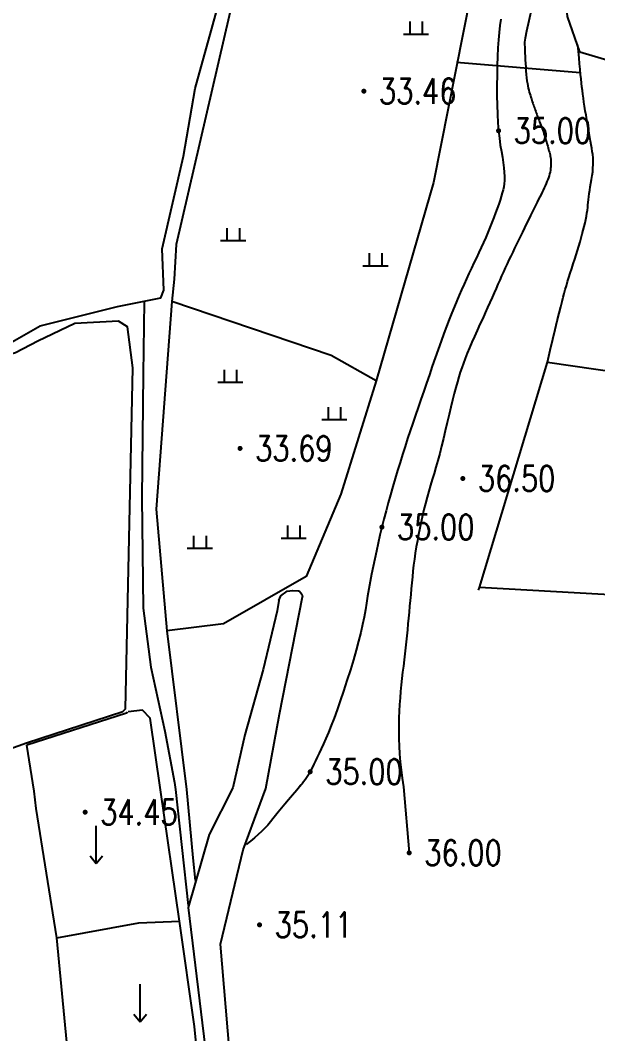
# Model space of a CAD drawing. Extents: x 39624947 to 39626627, y 3418539 to 3418836.
# Drawn here: x 39625008 to 39625054, y 3418688.8 to 3418769.5 of the extents above; entities that cross this region are included whole.
import ezdxf
from ezdxf.enums import TextEntityAlignment as Align

# ---------------------------------------------------------------- set-up
doc = ezdxf.new("R2010")
doc.units = 0
doc.layers.get('0').update_dxf_attribs({"linetype": 'CONTINUOUS'})
doc.layers.add('GCD', color=7, linetype='CONTINUOUS')
doc.layers.add('PUB_WALL', color=9, linetype='CONTINUOUS')
doc.styles.add('HZ', font='rs.shx', dxfattribs={"width": 0.8, "bigfont": 'hztxt.shx'})

# ---------------------------------------------------------------- blocks, each defined once
blk = doc.blocks.new('GC120')
for p, q in [((0, 0), (0, 3)), ((-0.5, 0.6), (0, 0)), ((0, 0), (0.5, 0.6))]:
    blk.add_line(p, q)
blk = doc.blocks.new('GC200')
at = {"linetype": 'Continuous', "const_width": 0.2, "flags": 128}
blk.add_lwpolyline([(-0.1, 0, 1), (0.1, 0, 1)], format="xyb", close=True, dxfattribs=at)
blk = doc.blocks.new('GC119')
for p, q in [((-0.5, 1), (-0.5, 0)), ((0.5, 1), (0.5, 0)), ((-1, 0), (1, 0))]:
    blk.add_line(p, q)
blk = doc.blocks.new('111133333777777')
at = {"layer": 'PUB_WALL', "color": 252, "ltscale": 0.01}
for points, elevation in [([(39623248.863, 3418759.212), (39623247.891, 3418762.029), (39623246.446, 3418777.478), (39623247.14, 3418783.632), (39623246.624, 3418786.128), (39623243.965, 3418790.115), (39623241.957, 3418792.865), (39623241.375, 3418794.632), (39623241.532, 3418804.983), (39623240.55, 3418813.036)], 51.487), ([(39623236.883, 3418807.032), (39623237.293, 3418807.011), (39623237.65, 3418806.848), (39623239.582, 3418796.843), (39623242.118, 3418786.55), (39623242.257, 3418784.569), (39623242.451, 3418781.137), (39623242.511, 3418777.536), (39623240.734, 3418766.662), (39623237.218, 3418748.8), (39623232.654, 3418733.011), (39623229.823, 3418723.984), (39623227.076, 3418717.44), (39623220.486, 3418713.67), (39623215.981, 3418713.114)], 51.487), ([(39623248.863, 3418759.212), (39623258.973, 3418756.214), (39623264.274, 3418757.397), (39623267.3, 3418775.09), (39623265.088, 3418775.937), (39623267.446, 3418778.819), (39623269.859, 3418780.273), (39623272.767, 3418785.345), (39623261.702, 3418787.725), (39623246.624, 3418786.128)], 51.487), ([(39623224.147, 3418780.429), (39623223.367, 3418771.471), (39623221.954, 3418766.47), (39623216.72, 3418743.864), (39623216.555, 3418741.113), (39623216.362, 3418739.339), (39623215.135, 3418722.789), (39623215.981, 3418713.114), (39623217.527, 3418700.474)], 51.487), ([(39623162.197, 3418723.232), (39623203.11, 3418735.807), (39623205.896, 3418737.409), (39623212.057, 3418738.945), (39623215.483, 3418739.638), (39623215.743, 3418740.244), (39623215.606, 3418743.539), (39623217.312, 3418750.913), (39623218.235, 3418756.294), (39623221.055, 3418766.465), (39623222.767, 3418770.283), (39623222.872, 3418772.468), (39623219.845, 3418774.506), (39623218.658, 3418774.963), (39623211.72, 3418773.7), (39623209.171, 3418773.149), (39623195.966, 3418769.406), (39623186.743, 3418766.512), (39623163.212, 3418760.33), (39623161.751, 3418759.878)], 51.487), ([(39623248.899, 3418757.546), (39623239.04, 3418758.363)], 51.487), ([(39623214.18, 3418739.305), (39623214.099, 3418733.586), (39623213.994, 3418723.702), (39623214.101, 3418714.901), (39623214.691, 3418710.215), (39623215.807, 3418705.113), (39623216.59, 3418701.032), (39623216.659, 3418700.464)], 51.487), ([(39623232.654, 3418733.011), (39623229.073, 3418735.023), (39623216.362, 3418739.339)], 51.487), ([(39623246.286, 3418734.511), (39623255.823, 3418733.109), (39623273.256, 3418732.467), (39623285.078, 3418733.4), (39623298.312, 3418733.588), (39623313.5, 3418733.806), (39623316.288, 3418712.32), (39623240.864, 3418716.557)], 51.487), ([(39623224.881, 3418715.531), (39623225.048, 3418715.904), (39623225.568, 3418716.254), (39623225.986, 3418716.307), (39623226.464, 3418716.289), (39623226.528, 3418716.254), (39623226.632, 3418716.171), (39623226.727, 3418716.014), (39623226.766, 3418715.819)], 51.487), ([(39623224.881, 3418715.531), (39623224.749, 3418714.693), (39623223.641, 3418710.024), (39623222.181, 3418704.814), (39623221.223, 3418700.602)], 51.487), ([(39623223.869, 3418700.551), (39623224.951, 3418706.468), (39623226.766, 3418715.819)], 51.487), ([(39623215.467, 3418700.449), (39623214.658, 3418706.16), (39623214.03, 3418706.797), (39623212.892, 3418706.654)], 51.487), ([(39623205.402, 3418700.327), (39623204.836, 3418704.007)], 51.487), ([(39623210.733, 3418652.775), (39623209.244, 3418667.598), (39623207.215, 3418688.644), (39623205.559, 3418698.958), (39623205.402, 3418700.327)], 51.487), ([(39623220.655, 3418654.038), (39623219.182, 3418671.414), (39623218.169, 3418681.603), (39623216.98, 3418689.984), (39623215.467, 3418700.449)], 51.487), ([(39623216.659, 3418700.464), (39623217.679, 3418691.217)], 51.487), ([(39623221.223, 3418700.602), (39623219.354, 3418696.884), (39623217.666, 3418691.064), (39623219.586, 3418675.321)], 51.487), ([(39623222.2, 3418670.206), (39623221.901, 3418672.218), (39623221.269, 3418676.228), (39623220.251, 3418688.158), (39623222.053, 3418695.652), (39623223.869, 3418700.551)], 51.487), ([(39623234.82, 3418700.685), (39623235.278, 3418695.423)], 36), ([(39623207.215, 3418688.644), (39623213.757, 3418689.853), (39623216.98, 3418689.984)], 51.487)]:
    blk.add_lwpolyline(points, dxfattribs=dict(at, elevation=elevation))
for points in [[(39623242.571, 3418761.819), (39623242.503, 3418761.313), (39623242.443, 3418760.763), (39623242.391, 3418760.17), (39623242.348, 3418759.533), (39623242.314, 3418758.852), (39623242.289, 3418758.128), (39623242.272, 3418757.36), (39623242.263, 3418756.548), (39623242.265, 3418755.737), (39623242.279, 3418754.969), (39623242.305, 3418754.246), (39623242.344, 3418753.567), (39623242.395, 3418752.931), (39623242.458, 3418752.34), (39623242.533, 3418751.793), (39623242.62, 3418751.29), (39623242.705, 3418750.825), (39623242.772, 3418750.392), (39623242.821, 3418749.991), (39623242.852, 3418749.623), (39623242.866, 3418749.286), (39623242.862, 3418748.981), (39623242.84, 3418748.709), (39623242.801, 3418748.468), (39623242.747, 3418748.233), (39623242.68, 3418747.978), (39623242.6, 3418747.702), (39623242.508, 3418747.405), (39623242.404, 3418747.088), (39623242.287, 3418746.751), (39623242.158, 3418746.393), (39623242.016, 3418746.015), (39623241.864, 3418745.625), (39623241.707, 3418745.232), (39623241.543, 3418744.837), (39623241.373, 3418744.439), (39623241.196, 3418744.038), (39623241.013, 3418743.635), (39623240.824, 3418743.229), (39623240.628, 3418742.821), (39623240.43, 3418742.409), (39623240.232, 3418741.992), (39623240.036, 3418741.57), (39623239.841, 3418741.143), (39623239.646, 3418740.711), (39623239.453, 3418740.274), (39623239.26, 3418739.833), (39623239.069, 3418739.387), (39623238.875, 3418738.923), (39623238.675, 3418738.43), (39623238.469, 3418737.907), (39623238.258, 3418737.355), (39623238.041, 3418736.773), (39623237.817, 3418736.162), (39623237.588, 3418735.522), (39623237.353, 3418734.851), (39623237.117, 3418734.171), (39623236.885, 3418733.499), (39623236.656, 3418732.836), (39623236.431, 3418732.182), (39623236.209, 3418731.536), (39623235.991, 3418730.9), (39623235.777, 3418730.272), (39623235.567, 3418729.652), (39623235.359, 3418729.035), (39623235.154, 3418728.414), (39623234.951, 3418727.788), (39623234.75, 3418727.157), (39623234.552, 3418726.522), (39623234.356, 3418725.883), (39623234.162, 3418725.239), (39623233.97, 3418724.59), (39623233.783, 3418723.941), (39623233.603, 3418723.294), (39623233.43, 3418722.649), (39623233.263, 3418722.007), (39623233.103, 3418721.366), (39623232.949, 3418720.729), (39623232.803, 3418720.093), (39623232.663, 3418719.46), (39623232.53, 3418718.834), (39623232.403, 3418718.219), (39623232.283, 3418717.615), (39623232.17, 3418717.023), (39623232.063, 3418716.442), (39623231.963, 3418715.872), (39623231.87, 3418715.314), (39623231.783, 3418714.767), (39623231.687, 3418714.206), (39623231.566, 3418713.604), (39623231.421, 3418712.962), (39623231.25, 3418712.279), (39623231.055, 3418711.556), (39623230.835, 3418710.793), (39623230.59, 3418709.989), (39623230.32, 3418709.145), (39623230.043, 3418708.31), (39623229.779, 3418707.533), (39623229.528, 3418706.815), (39623229.288, 3418706.155), (39623229.06, 3418705.553), (39623228.845, 3418705.01), (39623228.642, 3418704.524), (39623228.451, 3418704.098), (39623228.273, 3418703.715), (39623228.108, 3418703.363), (39623227.955, 3418703.04), (39623227.816, 3418702.748), (39623227.69, 3418702.486), (39623227.577, 3418702.254), (39623227.477, 3418702.053), (39623227.39, 3418701.881), (39623227.304, 3418701.724), (39623227.21, 3418701.565), (39623227.106, 3418701.405), (39623226.993, 3418701.243), (39623226.871, 3418701.08), (39623226.739, 3418700.916), (39623226.599, 3418700.75), (39623226.449, 3418700.583)], [(39623245.047, 3418762.752), (39623244.791, 3418761.686), (39623244.61, 3418760.871), (39623244.501, 3418760.307), (39623244.467, 3418759.994), (39623244.47, 3418759.799), (39623244.476, 3418759.588), (39623244.483, 3418759.362), (39623244.493, 3418759.12), (39623244.505, 3418758.863), (39623244.519, 3418758.59), (39623244.535, 3418758.301), (39623244.554, 3418757.997), (39623244.574, 3418757.696), (39623244.598, 3418757.415), (39623244.625, 3418757.154), (39623244.654, 3418756.915), (39623244.686, 3418756.696), (39623244.722, 3418756.497), (39623244.76, 3418756.319), (39623244.8, 3418756.162), (39623244.842, 3418756.017), (39623244.884, 3418755.877), (39623244.925, 3418755.743), (39623244.965, 3418755.613), (39623245.005, 3418755.487), (39623245.044, 3418755.367), (39623245.082, 3418755.252), (39623245.12, 3418755.141), (39623245.158, 3418755.033), (39623245.196, 3418754.923), (39623245.235, 3418754.812), (39623245.275, 3418754.7), (39623245.315, 3418754.587), (39623245.355, 3418754.473), (39623245.397, 3418754.357), (39623245.438, 3418754.241), (39623245.481, 3418754.123), (39623245.525, 3418754.003), (39623245.57, 3418753.881), (39623245.616, 3418753.757), (39623245.663, 3418753.631), (39623245.711, 3418753.503), (39623245.76, 3418753.374), (39623245.811, 3418753.242), (39623245.861, 3418753.108), (39623245.911, 3418752.973), (39623245.959, 3418752.835), (39623246.007, 3418752.695), (39623246.053, 3418752.553), (39623246.099, 3418752.409), (39623246.143, 3418752.263), (39623246.187, 3418752.115), (39623246.229, 3418751.969), (39623246.269, 3418751.829), (39623246.307, 3418751.696), (39623246.343, 3418751.57), (39623246.378, 3418751.449), (39623246.41, 3418751.336), (39623246.44, 3418751.228), (39623246.468, 3418751.127), (39623246.493, 3418751.027), (39623246.514, 3418750.923), (39623246.532, 3418750.813), (39623246.545, 3418750.7), (39623246.555, 3418750.581), (39623246.561, 3418750.458), (39623246.563, 3418750.331), (39623246.562, 3418750.199), (39623246.555, 3418750.063), (39623246.54, 3418749.925), (39623246.519, 3418749.784), (39623246.491, 3418749.641), (39623246.456, 3418749.494), (39623246.413, 3418749.345), (39623246.364, 3418749.194), (39623246.307, 3418749.04), (39623246.245, 3418748.882), (39623246.178, 3418748.72), (39623246.107, 3418748.555), (39623246.031, 3418748.386), (39623245.951, 3418748.212), (39623245.866, 3418748.035), (39623245.777, 3418747.854), (39623245.683, 3418747.669), (39623245.583, 3418747.472), (39623245.473, 3418747.256), (39623245.355, 3418747.02), (39623245.228, 3418746.764), (39623245.092, 3418746.489), (39623244.947, 3418746.194), (39623244.793, 3418745.879), (39623244.63, 3418745.545), (39623244.463, 3418745.203), (39623244.3, 3418744.867), (39623244.138, 3418744.535), (39623243.98, 3418744.209), (39623243.823, 3418743.888), (39623243.67, 3418743.571), (39623243.519, 3418743.26), (39623243.37, 3418742.953), (39623243.223, 3418742.647), (39623243.075, 3418742.336), (39623242.928, 3418742.021), (39623242.781, 3418741.701), (39623242.634, 3418741.375), (39623242.486, 3418741.046), (39623242.339, 3418740.711), (39623242.192, 3418740.372), (39623242.04, 3418740.021), (39623241.878, 3418739.651), (39623241.706, 3418739.262), (39623241.523, 3418738.854), (39623241.331, 3418738.427), (39623241.128, 3418737.981), (39623240.915, 3418737.516), (39623240.692, 3418737.032), (39623240.471, 3418736.548), (39623240.265, 3418736.083), (39623240.074, 3418735.637), (39623239.898, 3418735.21), (39623239.737, 3418734.802), (39623239.59, 3418734.413), (39623239.459, 3418734.044), (39623239.342, 3418733.693), (39623239.23, 3418733.332), (39623239.113, 3418732.931), (39623238.991, 3418732.49), (39623238.864, 3418732.009), (39623238.731, 3418731.488), (39623238.593, 3418730.926), (39623238.45, 3418730.325), (39623238.302, 3418729.684), (39623238.151, 3418729.035), (39623238.001, 3418728.41), (39623237.852, 3418727.809), (39623237.704, 3418727.232), (39623237.556, 3418726.68), (39623237.409, 3418726.151), (39623237.263, 3418725.647), (39623237.117, 3418725.166), (39623236.975, 3418724.696), (39623236.837, 3418724.221), (39623236.705, 3418723.742), (39623236.577, 3418723.258), (39623236.455, 3418722.77), (39623236.338, 3418722.278), (39623236.226, 3418721.781), (39623236.119, 3418721.28), (39623236.018, 3418720.779), (39623235.925, 3418720.282), (39623235.84, 3418719.79), (39623235.762, 3418719.302), (39623235.692, 3418718.819), (39623235.63, 3418718.34), (39623235.575, 3418717.865), (39623235.528, 3418717.395), (39623235.485, 3418716.927), (39623235.442, 3418716.46), (39623235.398, 3418715.992), (39623235.355, 3418715.525), (39623235.311, 3418715.058), (39623235.267, 3418714.591), (39623235.224, 3418714.124), (39623235.18, 3418713.657), (39623235.134, 3418713.188), (39623235.087, 3418712.716), (39623235.037, 3418712.24), (39623234.984, 3418711.76), (39623234.929, 3418711.276), (39623234.872, 3418710.789), (39623234.812, 3418710.298), (39623234.75, 3418709.803), (39623234.69, 3418709.303), (39623234.636, 3418708.797), (39623234.588, 3418708.285), (39623234.547, 3418707.767), (39623234.511, 3418707.242), (39623234.482, 3418706.712), (39623234.46, 3418706.175), (39623234.443, 3418705.633), (39623234.438, 3418705.078), (39623234.447, 3418704.505), (39623234.472, 3418703.914), (39623234.511, 3418703.304), (39623234.566, 3418702.677), (39623234.636, 3418702.031), (39623234.72, 3418701.367), (39623234.82, 3418700.685)], [(39623246.286, 3418734.511), (39623246.511, 3418735.468), (39623246.717, 3418736.335), (39623246.902, 3418737.114), (39623247.068, 3418737.804), (39623247.215, 3418738.405), (39623247.341, 3418738.918), (39623247.448, 3418739.341), (39623247.536, 3418739.676), (39623247.616, 3418739.972), (39623247.702, 3418740.277), (39623247.794, 3418740.593), (39623247.891, 3418740.919), (39623247.994, 3418741.255), (39623248.103, 3418741.602), (39623248.218, 3418741.958), (39623248.338, 3418742.325), (39623248.458, 3418742.693), (39623248.572, 3418743.052), (39623248.681, 3418743.402), (39623248.784, 3418743.743), (39623248.881, 3418744.075), (39623248.973, 3418744.399), (39623249.059, 3418744.714), (39623249.139, 3418745.021), (39623249.213, 3418745.316), (39623249.278, 3418745.599), (39623249.337, 3418745.868), (39623249.387, 3418746.125), (39623249.43, 3418746.369), (39623249.465, 3418746.599), (39623249.493, 3418746.817), (39623249.512, 3418747.022), (39623249.531, 3418747.228), (39623249.554, 3418747.447), (39623249.583, 3418747.68), (39623249.616, 3418747.928), (39623249.655, 3418748.189), (39623249.698, 3418748.464), (39623249.747, 3418748.753), (39623249.801, 3418749.056), (39623249.851, 3418749.362), (39623249.888, 3418749.661), (39623249.913, 3418749.952), (39623249.926, 3418750.235), (39623249.926, 3418750.51), (39623249.915, 3418750.778), (39623249.89, 3418751.039), (39623249.853, 3418751.292), (39623249.809, 3418751.549), (39623249.762, 3418751.822), (39623249.712, 3418752.111), (39623249.66, 3418752.417), (39623249.605, 3418752.738), (39623249.547, 3418753.076), (39623249.487, 3418753.43), (39623249.423, 3418753.801), (39623249.361, 3418754.173), (39623249.302, 3418754.532), (39623249.247, 3418754.88), (39623249.197, 3418755.215), (39623249.15, 3418755.537), (39623249.107, 3418755.847), (39623249.067, 3418756.145), (39623249.032, 3418756.43), (39623248.998, 3418756.726), (39623248.962, 3418757.058), (39623248.924, 3418757.424), (39623248.885, 3418757.825), (39623248.844, 3418758.261), (39623248.802, 3418758.732), (39623248.758, 3418759.238), (39623248.712, 3418759.778)], [(39623195.848, 3418700.21), (39623196.21, 3418700.757), (39623196.652, 3418701.276), (39623204.808, 3418704.187), (39623212.464, 3418706.68), (39623212.685, 3418706.889), (39623213.264, 3418734.048), (39623212.845, 3418737.305), (39623212.112, 3418737.758), (39623208.655, 3418737.585), (39623205.708, 3418736.171), (39623203.925, 3418735.241), (39623162.207, 3418722.415)], [(39623240.786, 3418716.338), (39623240.864, 3418716.557), (39623246.286, 3418734.511)], [(39623212.819, 3418706.645), (39623212.768, 3418706.544), (39623204.836, 3418704.007)], [(39623217.527, 3418700.474), (39623218.057, 3418695.024), (39623218.229, 3418693.222)], [(39623226.677, 3418700.847), (39623226.315, 3418700.426), (39623225.975, 3418700.028), (39623225.66, 3418699.654), (39623225.367, 3418699.303), (39623225.097, 3418698.976), (39623224.851, 3418698.672), (39623224.628, 3418698.391), (39623224.428, 3418698.134), (39623224.23, 3418697.888), (39623224.013, 3418697.638), (39623223.776, 3418697.386), (39623223.52, 3418697.13), (39623223.244, 3418696.872), (39623222.95, 3418696.611), (39623222.635, 3418696.347), (39623222.302, 3418696.08)]]:
    blk.add_lwpolyline(points, dxfattribs=at)
for name, p in [('GC119', (39623235.816, 3418760.623)), ('GC119', (39623221.257, 3418744.186)), ('GC119', (39623232.593, 3418742.187)), ('GC119', (39623221.035, 3418732.897)), ('GC119', (39623229.311, 3418729.93)), ('GC119', (39623226.073, 3418720.491)), ('GC119', (39623218.606, 3418719.682)), ('GC120', (39623210.356, 3418694.588, 51.487)), ('GC120', (39623213.845, 3418681.967, 51.487))]:
    blk.add_blockref(name, p, dxfattribs=at)
ref = blk.add_blockref('GC200', (39623231.669, 3418756.083, 33.46), dxfattribs=at)
ref.add_attrib('height', '33.46', dxfattribs={"layer": 'GCD', "linetype": 'Continuous', "height": 2, "style": 'HZ', "width": 0.8}).set_placement((39623232.869, 3418756.083, 33.46), align=Align.MIDDLE_LEFT)
ref = blk.add_blockref('GC200', (39623242.395, 3418752.931, 35), dxfattribs=at)
ref.add_attrib('height', '35.00', dxfattribs={"layer": 'GCD', "linetype": 'Continuous', "height": 2, "style": 'HZ', "width": 0.8}).set_placement((39623243.595, 3418752.931, 35), align=Align.MIDDLE_LEFT)
ref = blk.add_blockref('GC200', (39623221.804, 3418727.635, 33.69), dxfattribs=at)
ref.add_attrib('height', '33.69', dxfattribs={"layer": 'GCD', "color": 252, "linetype": 'Continuous', "height": 2, "style": 'HZ', "width": 0.8}).set_placement((39623223.004, 3418727.635, 33.69), align=Align.MIDDLE_LEFT)
ref = blk.add_blockref('GC200', (39623239.547, 3418725.235, 36.5), dxfattribs=at)
ref.add_attrib('height', '36.50', dxfattribs={"layer": 'GCD', "color": 252, "linetype": 'Continuous', "height": 2, "style": 'HZ', "width": 0.8}).set_placement((39623240.747, 3418725.235, 36.5), align=Align.MIDDLE_LEFT)
ref = blk.add_blockref('GC200', (39623233.103, 3418721.366, 35), dxfattribs=at)
ref.add_attrib('height', '35.00', dxfattribs={"layer": 'GCD', "color": 252, "linetype": 'Continuous', "height": 2, "style": 'HZ', "width": 0.8}).set_placement((39623234.303, 3418721.366, 35), align=Align.MIDDLE_LEFT)
ref = blk.add_blockref('GC200', (39623227.39, 3418701.881, 35), dxfattribs=at)
ref.add_attrib('height', '35.00', dxfattribs={"layer": 'GCD', "color": 252, "linetype": 'Continuous', "height": 2, "style": 'HZ', "width": 0.8}).set_placement((39623228.59, 3418701.881, 35), align=Align.MIDDLE_LEFT)
ref = blk.add_blockref('GC200', (39623209.469, 3418698.661, 34.45), dxfattribs=at)
ref.add_attrib('height', '34.45', dxfattribs={"layer": 'GCD', "color": 252, "linetype": 'Continuous', "height": 2, "style": 'HZ', "width": 0.8}).set_placement((39623210.669, 3418698.661, 34.45), align=Align.MIDDLE_LEFT)
ref = blk.add_blockref('GC200', (39623235.278, 3418695.423, 36), dxfattribs=at)
ref.add_attrib('height', '36.00', dxfattribs={"layer": 'GCD', "color": 252, "linetype": 'Continuous', "height": 2, "style": 'HZ', "width": 0.8}).set_placement((39623236.478, 3418695.423, 36), align=Align.MIDDLE_LEFT)
ref = blk.add_blockref('GC200', (39623223.36, 3418689.69, 35.11), dxfattribs=at)
ref.add_attrib('height', '35.11', dxfattribs={"layer": 'GCD', "color": 252, "linetype": 'Continuous', "height": 2, "style": 'HZ', "width": 0.8}).set_placement((39623224.56, 3418689.69, 35.11), align=Align.MIDDLE_LEFT)

msp = doc.modelspace()

# ---------------------------------------------------------------- block references
at = {"linetype": 'Continuous'}
msp.add_blockref('111133333777777', (1803.698, 7.776), dxfattribs=at)

doc.saveas('drawing.dxf')
